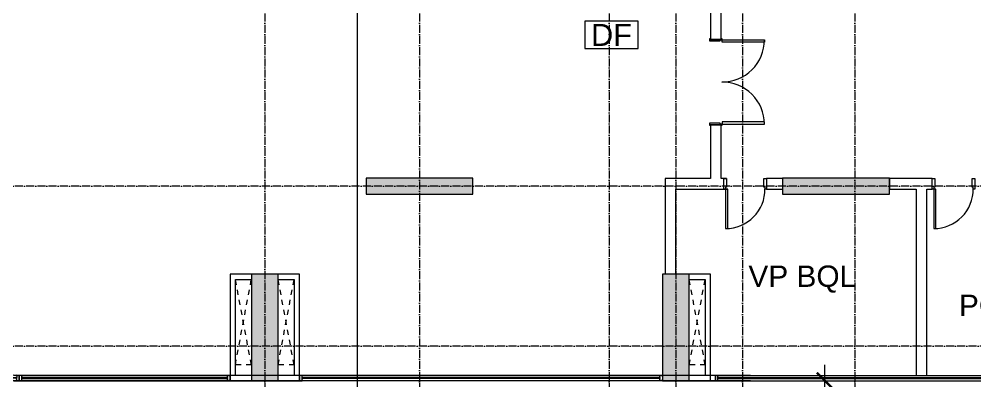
# Model space of a CAD drawing. Header units: millimetres. Extents: x -55734 to 162275, y 47779 to 197208.
# Drawn here: x 12400 to 30300, y 79390 to 86175 of the extents above; entities that cross this region are included whole.
import ezdxf
from ezdxf.enums import TextEntityAlignment as Align
from ezdxf.xclip import XClip

# ---------------------------------------------------------------- set-up
doc = ezdxf.new("R2010")
doc.units = ezdxf.units.MM
doc.header["$XCLIPFRAME"] = 0
for name, pattern in [('Dash', [6.349999999999998, 3.174999999999999, -3.174999999999999]), ('Grid Line', [4.2, 3, -0.6, 0, -0.6]), ('HIDDEN2', [4.7624999999999975, 3.174999999999999, -1.587499999999999])]:
    doc.linetypes.add(name, pattern=pattern)
for name, color, linetype, lineweight in [('A-DETL-GENF-HDLN', 161, 'Dash', 5), ('A-DETL-THIN', 151, 'Continuous', 5), ('A-FLOR-PATT', 8, 'Continuous', 9), ('CHU', 181, 'Continuous', 5), ('CUA', 31, 'Continuous', 9), ('DIM', 1, 'Continuous', 5), ('G-ANNO-SYMB', 111, 'Continuous', 5), ('KI-HIEU-1', 151, 'Continuous', 9), ('NET-CAT', 3, 'Continuous', 15), ('NET-THAY', 2, 'Continuous', 9), ('TRUC', 225, 'Continuous', 5), ('X-COT HAM$0$LC.HA', 8, 'Continuous', 9), ('Y-GHI CHU PCCC$0$Z-CT1-GHI CHU TT$0$KI-HIEU', 6, 'Continuous', 13)]:
    doc.layers.add(name, color=color, linetype=linetype, lineweight=lineweight)
doc.styles.add('Arial_3', font='Font - TrueType - Arial.ttf', dxfattribs={"height": 500.0000000000001})
doc.styles.add('TA1', font='Font - TrueType - Arial.ttf')
doc.styles.add('Y-GHI CHU PCCC$0$Arial', font='Font - TrueType - Arial.ttf')
doc.dimstyles.new('D_200_KTx2', dxfattribs={"dimtxt": 400, "dimasz": 300, "dimexe": 300, "dimexo": 300, "dimgap": 160, "dimtad": 1, "dimdec": 0, "dimzin": 9, "dimtxsty": 'TA1', "dimblk": 'ARCHTICK', "dimcen": 1, "dimdle": 300, "dimclrd": 256, "dimclre": 256, "dimclrt": 7, "dimadec": 0, "dimazin": 0, "dimtfac": 1, "dimtdec": 0, "dimtix": 1, "dimtmove": 1, "dimatfit": 3, "dimldrblk": 'ARCHTICK', "dimfxl": 1, "dimtolj": 1, "dimtzin": 0, "dimlwd": -1, "dimlwe": -1, "dimarcsym": 0})

# ---------------------------------------------------------------- blocks, each defined once
blk = doc.blocks.new('ALC1807-ASCENT PLAZA-KET CAU_rvt-1-MẶT BẰNG TẦNG 1')
at = {"layer": 'X-COT HAM$0$LC.HA'}
h = blk.add_hatch(color=256, dxfattribs=at)
h.dxf.hatch_style = 1
h.paths.add_polyline_path([(20900.52425046865, 11299.93503553171), (20900.52425046865, 11599.93503553171), (18900.52425046865, 11599.93503553171), (18900.52425046865, 11299.93503553171)])
h = blk.add_hatch(color=256, dxfattribs=at)
h.dxf.hatch_style = 1
h.paths.add_polyline_path([(28700.52346815361, 11299.93505334092), (28700.52346815361, 11599.93505334092), (26700.52346815361, 11599.93505334092), (26700.52346815361, 11299.93505334092)])
h = blk.add_hatch(color=256, dxfattribs=at)
h.dxf.hatch_style = 1
h.paths.add_polyline_path([(17250.52425046865, 9800.120937732536), (16750.52425046865, 9800.120937732536), (16750.52425046865, 7800.120937732536), (17250.52425046865, 7800.120937732536)])
h = blk.add_hatch(color=256, dxfattribs=at)
h.dxf.hatch_style = 1
h.paths.add_polyline_path([(24950.72393304645, 9799.862051673546), (24450.72393304645, 9799.862051673546), (24450.72393304645, 7799.862051673546), (24950.72393304645, 7799.862051673546)])
at = {"ltscale": 1000}
for points in [[(20900.52425046865, 11299.93503553171), (20900.52425046865, 11599.93503553171), (18900.52425046865, 11599.93503553171), (18900.52425046865, 11299.93503553171)], [(28700.52346815361, 11299.93505334092), (28700.52346815361, 11599.93505334092), (26700.52346815361, 11599.93505334092), (26700.52346815361, 11299.93505334092)], [(17250.52425046865, 9800.120937732536), (16750.52425046865, 9800.120937732536), (16750.52425046865, 7800.120937732536), (17250.52425046865, 7800.120937732536)]]:
    blk.add_lwpolyline(points, close=True, dxfattribs=at)
at = {"ltscale": 1000, "elevation": -2.522973089290733e-07}
blk.add_lwpolyline([(24950.72393304645, 9799.862051673546), (24450.72393304645, 9799.862051673546), (24450.72393304645, 7799.862051673546), (24950.72393304645, 7799.862051673546)], close=True, dxfattribs=at)
blk = doc.blocks.new('CUA 1 CANH MO - 2 - Type 800-1272165-MẶT BẰNG TẦNG 1')
at = {"layer": 'CUA', "lineweight": 5}
for p, q in [((-298.5493444547623, -102.2545325236369), (-298.549344454761, 97.7454674763603)), ((-298.549344454761, 97.74546747636032), (-248.549344454761, 97.74546747636066)), ((-248.549344454761, 97.74546747636066), (-248.5493444547599, -61.25453252363656)), ((451.4506555452393, 97.74546747636523), (501.4506555452383, 97.74546747636555)), ((451.4506555452404, -61.25453252363198), (451.4506555452393, 97.74546747636523)), ((501.4506555452383, 97.74546747636555), (501.4506555452396, -102.2545325236316)), ((-268.5493444547594, -102.2545325236367), (-298.5493444547623, -102.2545325236369)), ((-268.5493444547598, -61.25453252363668), (-268.5493444547594, -102.2545325236367)), ((-248.5493444547599, -61.25453252363658), (-268.5493444547598, -61.25453252363668)), ((471.4506555452402, -61.25453252363184), (451.4506555452404, -61.25453252363198)), ((471.4506555452405, -102.2545325236318), (471.4506555452402, -61.25453252363184)), ((501.4506555452396, -102.2545325236316), (471.4506555452405, -102.2545325236318))]:
    blk.add_line(p, q, dxfattribs=at)
at = {"layer": 'CUA'}
for p, q in [((-227.5493444547604, -102.2545325246236), (-267.5493444547604, -102.2545325246237)), ((-267.5493444547604, -102.2545325246237), (-267.5493444547591, -840.2545325246236)), ((-227.5493444547591, -840.2545325246235), (-227.5493444547604, -102.2545325246236)), ((-267.5493444547591, -840.2545325246236), (-227.5493444547591, -840.2545325246235))]:
    blk.add_line(p, q, dxfattribs=at)
at = {"layer": 'CUA', "lineweight": 5}
blk.add_arc((-267.5493444547607, -102.2545325246242), 737.9999999999993, 269.9999999999997, 0.4999999999998297, dxfattribs=at)
blk = doc.blocks.new('CUA 2 CANH MO KHUNG NHOM - 1 - Type 1-1152387-MẶT BẰNG TẦNG 1')
at = {"layer": 'CUA'}
for p, q in [((-687.5493444547595, 910.7545325246174), (-647.5493444547595, 910.7545325246173)), ((-687.549344454761, 122.2545325246172), (-687.5493444547596, 910.7545325246174)), ((-647.5493444547595, 910.7545325246172), (-647.5493444547609, 122.2545325246172)), ((850.450655545239, 910.7545325246166), (850.4506555452402, 122.2545325246166)), ((890.4506555452391, 910.7545325246167), (850.4506555452391, 910.7545325246166)), ((890.4506555452401, 122.2545325246166), (890.450655545239, 910.7545325246167)), ((-647.5493444547609, 122.2545325246172), (-687.5493444547609, 122.2545325246172)), ((850.4506555452402, 122.2545325246166), (890.4506555452401, 122.2545325246166))]:
    blk.add_line(p, q, dxfattribs=at)
at = {"layer": 'CUA', "lineweight": 5}
for p, q in [((-688.5493444547556, 122.2545325236394), (-708.5493444547603, 122.2545325236395)), ((-708.5493444547603, 122.2545325236395), (-708.5493444547578, 102.2545325236454)), ((-708.5493444547578, 102.2545325236454), (-698.5493444547461, 102.2545325236453)), ((-698.5493444547461, 102.2545325236453), (-698.5493444547483, -97.74546747635497)), ((-688.5493444547557, 81.2545325236394), (-688.5493444547556, 122.2545325236394)), ((-668.5493444547566, 81.25453252363926), (-688.5493444547557, 81.2545325236394)), ((-668.5493444547575, -117.7454674763579), (-668.5493444547566, 81.25453252363926)), ((891.450655545241, 81.25453252362904), (871.4506555452409, 81.25453252362918)), ((871.4506555452409, 81.25453252362918), (871.4506555452396, -117.745467476368)), ((911.450655545241, 122.2545325236289), (891.4506555452413, 122.254532523629)), ((891.4506555452413, 122.254532523629), (891.450655545241, 81.25453252362904)), ((901.4506555452407, -97.7454674763706), (901.4506555452426, 102.2545325236294)), ((901.4506555452426, 102.2545325236294), (911.4506555452409, 102.2545325236293)), ((911.4506555452409, 102.2545325236293), (911.450655545241, 122.2545325236289)), ((-698.5493444547483, -97.74546747635497), (-708.5493444547592, -97.74546747635459)), ((-708.5493444547592, -97.74546747635459), (-708.5493444547593, -117.7454674763577)), ((-708.5493444547593, -117.7454674763577), (-668.5493444547575, -117.7454674763579)), ((871.4506555452396, -117.745467476368), (911.4506555452394, -117.7454674763683)), ((911.4506555452396, -97.7454674763707), (901.4506555452407, -97.7454674763706)), ((911.4506555452394, -117.7454674763683), (911.4506555452396, -97.7454674763707))]:
    blk.add_line(p, q, dxfattribs=at)
for centre, start, end in [((-687.5493444547615, 122.2545325246178), 359.4999999999998, 89.99999999999984), ((890.4506555452406, 122.2545325246171), 90.00000000000017, 180.4999999999994)]:
    blk.add_arc(centre, 788.4999999999995, start, end, dxfattribs=at)
blk = doc.blocks.new('_ARCHTICK')
at = {"color": 0, "linetype": 'ByBlock', "const_width": 0.15}
blk.add_lwpolyline([(-0.5, -0.5), (0.5, 0.5)], dxfattribs=at)
blk = doc.blocks.new('*D138')
at = {"layer": 'Defpoints', "color": 0, "transparency": 16777216}
for p in [(26100.66415815354, 79394.5651222895), (27491.69433422324, 79394.5651222895), (26100.66415815354, 73394.5651222895)]:
    blk.add_point(p, dxfattribs=at)
at = {"layer": 'DIM', "transparency": 16777216}
for p, q in [((27491.69433422324, 73094.5651222895), (27491.69433422324, 79694.5651222895)), ((26400.66415815354, 79394.5651222895), (27791.69433422324, 79394.5651222895)), ((26400.66415815354, 73394.5651222895), (27791.69433422324, 73394.5651222895))]:
    blk.add_line(p, q, dxfattribs=at)
at = {"layer": 'DIM', "transparency": 16777216, "xscale": 300, "yscale": 300, "zscale": 300}
for p, rotation in [((27491.69433422324, 79394.5651222895), 90), ((27491.69433422324, 73394.5651222895), 270)]:
    blk.add_blockref('_ARCHTICK', p, dxfattribs=dict(at, rotation=rotation))
at = {"layer": 'DIM', "color": 7, "transparency": 16777216, "insert": (27127.46513913458, 76394.56512228948), "char_height": 400, "attachment_point": 5, "rotation": 90, "style": 'TA1'}
blk.add_mtext('\\A1;6000', dxfattribs=at)
blk = doc.blocks.new('A$C2C8B7A84')
at = {"layer": 'KI-HIEU-1', "linetype": 'HIDDEN2', "ltscale": 100}
blk.add_lwpolyline([(24300.27248602262, -11260.00000000007), (10600, -11260.00000000009, -0.414213562373095), (3100, -3760.000000000087), (3100, 0)], format="xyb", dxfattribs=at)
at = {"layer": 'NET-THAY'}
for points in [[(24300.27248602262, -8140.000000000597), (10600, -8140.000000000611, -0.4174386544092487), (6200, -3760.000000000087), (6200, 0), (0, 0), (0, -3760.000000000087, 0.4142135623730949), (10600, -14360.00000000007), (24300.27248602262, -14360.00000000009)], [(24300.27248602262, -8240.000000000597), (10600, -8240.000000000611, -0.4173667470545037), (6100, -3760.000000000087), (6100, 0), (100, 0), (100, -3760.000000000087, 0.4142135623730949), (10600, -14260.00000000009), (24300.27248602262, -14260.00000000009)]]:
    blk.add_lwpolyline(points, format="xyb", close=True, dxfattribs=at)
blk = doc.blocks.new('*U172')
for p, q in [((6750.000000000265, 99.99999999976717, -2.446082159549099e-05), (50.00000000126602, 99.99999999894499, -2.446082159549099e-05)), ((6750.000000000265, 5.820766091346741e-11, -2.446082161722101e-05), (50.00000000126602, -5.598849384114146e-09, -2.446082159549099e-05)), ((6737.000000000148, 58.25000000052387, -2.446082159549099e-05), (63.00000000138425, 58.24999999889405, -2.446082154757012e-05)), ((6737.000000000148, 41.75000000064028, -2.446082159549099e-05), (63.00000000138425, 41.74999999901047, -2.446082154757012e-05))]:
    blk.add_line(p, q)
at = {"ltscale": 100}
for p, q in [((50.00000000138425, 60.99999999895226, -4.892164319098198e-05), (50.00000000138425, 38.99999999895226, -4.892164319098198e-05)), ((50.00000000126784, 60.99999999895226, -4.892164319098198e-05), (50.00000000126784, 38.99999999895226, -4.892164319098198e-05)), ((6750.000000000148, 61.00000000081491, -2.446082159549099e-05), (6750.000000000148, 39.00000000081491, -2.446082159549099e-05)), ((6750.000000000265, 61.00000000081491, -2.446082159549099e-05), (6750.000000000265, 39.00000000081491, -2.446082159549099e-05))]:
    blk.add_line(p, q, dxfattribs=at)
at = {"color": 1, "lineweight": 0, "ltscale": 10}
blk.add_line((56.55774388472673, 49.99999999976717, -2.446082159549099e-05), (6743.442256116806, 50.00000000162981, -2.446082164341186e-05), dxfattribs=at)
at = {"ltscale": 25, "elevation": -2.446082159549099e-05}
for points in [[(1.266016624867916e-09, -3.736204234883189e-09), (50.00000000126602, -3.736204234883189e-09), (50.00000000126602, 99.9999999962638), (1.266016624867916e-09, 99.9999999962638)], [(2.000000001266017, 1.999999996263796), (48.00000000126602, 1.999999996263796), (48.00000000126602, 97.9999999962638), (2.000000001266017, 97.9999999962638)]]:
    blk.add_lwpolyline(points, close=True, dxfattribs=at)
for points, elevation in [([(50.00000000138425, 38.99999999976717), (50.00000000138425, 60.99999999976717), (62.50000000138425, 60.99999999976717, -0.4142135623730951), (63.00000000138425, 60.49999999976717), (63.00000000138425, 56.99999999976717, -0.4142135623730951), (62.50000000138425, 56.49999999976717, -0.4142135623730951), (62.00000000138425, 56.99999999976717), (62.00000000138425, 59.49999999976717, 0.4142135623730951), (61.50000000138425, 59.99999999976717), (51.50000000138425, 59.99999999976717, 0.4142135623730951), (51.00000000138425, 59.49999999976717), (51.00000000138425, 40.49999999976717, 0.4142135623730943), (51.50000000138425, 39.99999999976717), (61.50000000138425, 39.99999999976717, 0.4142135623730974), (62.00000000138425, 40.49999999976717), (62.00000000138425, 42.99999999976717, -0.4142135623730951), (62.50000000138425, 43.49999999976717, -0.4142135623730951), (63.00000000138425, 42.99999999976717), (63.00000000138425, 39.49999999976717, -0.4142135623730974), (62.50000000138425, 38.99999999976717), (50.00000000138425, 38.99999999976717)], -4.892164319098187e-05), ([(6750.000000000148, 39.00000000162981), (6750.000000000148, 61.00000000162981), (6737.500000000148, 61.00000000162981, 0.4142135623730951), (6737.000000000148, 60.50000000162981), (6737.000000000148, 57.00000000162981, 0.4142135623730951), (6737.500000000148, 56.50000000162981, 0.4142135623730951), (6738.000000000148, 57.00000000162981), (6738.000000000148, 59.50000000162981, -0.4142135623730951), (6738.500000000148, 60.00000000162981), (6748.500000000148, 60.00000000162981, -0.4142135623730951), (6749.000000000148, 59.50000000162981), (6749.000000000148, 40.50000000162981, -0.4142135623730943), (6748.500000000148, 40.00000000162981), (6738.500000000148, 40.00000000162981, -0.4142135623730974), (6738.000000000148, 40.50000000162981), (6738.000000000148, 43.00000000162981, 0.4142135623730951), (6737.500000000148, 43.50000000162981, 0.4142135623730951), (6737.000000000148, 43.00000000162981), (6737.000000000148, 39.50000000162981, 0.4142135623730974), (6737.500000000148, 39.00000000162981), (6750.000000000148, 39.00000000162981)], -2.446082159549088e-05)]:
    blk.add_lwpolyline(points, format="xyb", dxfattribs=dict(elevation=elevation))
for points, elevation in [([(50.00000000126784, 40.49999999802094), (50.00000000126784, 59.49999999802094)], -4.892164319098187e-05), ([(50.00000000138425, 40.49999999976717), (50.00000000138425, 59.49999999976717)], -4.892164319098187e-05), ([(6750.000000000265, 40.49999999988358), (6750.000000000265, 59.49999999988358)], -2.446082159549088e-05), ([(6750.000000000148, 40.50000000162981), (6750.000000000148, 59.50000000162981)], -2.446082159549088e-05)]:
    blk.add_lwpolyline(points, dxfattribs=dict(elevation=elevation))
for points in [[(56.58620753813193, 52.33073006733321, 0.1102261129281127), (56.55774388472673, 52.20318394817878), (56.55774388472673, 47.79681605135556, 0.1102261129279761), (56.58620753813193, 47.66926993231755, 0.5475868052481334), (60.19425021913958, 47.19871107453946, -0.3715347355079976), (60.58558232557152, 47.21708931925241, 0.207699257851977), (64.71627869304393, 47.37292371387593, -0.6266160379370466), (65.0459019259888, 47.28823614737485, -0.0880989887940883), (63.00000000138425, 41.92633093066979), (63.00000000138425, 44.06600918807089), (60.19695600260638, 44.06600918807089), (60.19695600260638, 42.91008901793975), (55.67814755182371, 46.46787602850236, -0.262770415069033), (55.43648003575981, 46.89596985897515), (55.43648003575981, 49.99999999976717), (55.43648003575981, 53.10403014055919, -0.262770415069033), (55.67814755182371, 53.53212397114839), (60.19695600260638, 57.08991098159458), (60.19695600260638, 55.93399081146345), (63.00000000138425, 55.93399081146345), (63.00000000138425, 58.07366906898096, -0.0880989887940883), (65.0459019259888, 52.71176385227591, -0.6266160379370582), (64.71627869304393, 52.6270762856584, 0.2076992578519962), (60.58558232557152, 52.78291068039834, -0.3715347355080128), (60.19425021913958, 52.80128892499488, 0.5475868052479469)], [(6743.413792463401, 52.33073006919585, -0.1102261129281127), (6743.442256116806, 52.20318395004142), (6743.442256116806, 47.79681605321821, -0.1102261129279761), (6743.413792463401, 47.66926993418019, -0.5475868052481334), (6739.805749782393, 47.19871107640211, 0.3715347355079976), (6739.414417675961, 47.21708932111505, -0.207699257851977), (6735.283721308489, 47.37292371573858, 0.6266160379370466), (6734.954098075544, 47.28823614923749, 0.0880989887940883), (6737.000000000148, 41.92633093253244), (6737.000000000148, 44.06600918993354), (6739.803043998926, 44.06600918993354), (6739.803043998926, 42.9100890198024), (6744.321852449709, 46.46787603036501, 0.262770415069033), (6744.563519965773, 46.89596986083779), (6744.563519965773, 50.00000000162981), (6744.563519965773, 53.10403014242183, 0.262770415069033), (6744.321852449709, 53.53212397301104), (6739.803043998926, 57.08991098345723), (6739.803043998926, 55.93399081332609), (6737.000000000148, 55.93399081332609), (6737.000000000148, 58.07366907084361, 0.0880989887940883), (6734.954098075544, 52.71176385413855, 0.6266160379370582), (6735.283721308489, 52.62707628752105, -0.2076992578519962), (6739.414417675961, 52.78291068226099, 0.3715347355080128), (6739.805749782393, 52.80128892685752, -0.5475868052479469)]]:
    blk.add_lwpolyline(points, format="xyb", close=True)
for points in [[(56.55774388472673, 47.49999999976717), (56.55774388472673, 52.49999999976717), (6743.442256116806, 52.50000000162981), (6743.442256116806, 47.50000000162981)], [(6800.000000000265, 99.99999999976717), (6800.000000000265, 0), (6750.000000000265, 0), (6750.000000000265, 99.99999999976717)], [(6798.000000000265, 97.99999999976717), (6798.000000000265, 2), (6752.000000000265, 2), (6752.000000000265, 97.99999999976717)]]:
    blk.add_lwpolyline(points, close=True)
blk = doc.blocks.new('*U173')
for p, q in [((5855.562714915034, 99.99999999976717, -2.446082159549099e-05), (50.00000000126602, 99.99999999894499, -2.446082159549099e-05)), ((5855.562714915034, 5.820766091346741e-11, -2.446082161722101e-05), (50.00000000126602, -5.598849384114146e-09, -2.446082159549099e-05)), ((5842.562714914918, 58.25000000052387, -2.446082159549099e-05), (63.00000000138425, 58.24999999889405, -2.446082154757012e-05)), ((5842.562714914918, 41.75000000064028, -2.446082159549099e-05), (63.00000000138425, 41.74999999901047, -2.446082154757012e-05))]:
    blk.add_line(p, q)
at = {"ltscale": 100}
for p, q in [((50.00000000138425, 60.99999999895226, -4.892164319098198e-05), (50.00000000138425, 38.99999999895226, -4.892164319098198e-05)), ((50.00000000126784, 60.99999999895226, -4.892164319098198e-05), (50.00000000126784, 38.99999999895226, -4.892164319098198e-05)), ((5855.562714914918, 61.00000000081491, -2.446082159549099e-05), (5855.562714914918, 39.00000000081491, -2.446082159549099e-05)), ((5855.562714915034, 61.00000000081491, -2.446082159549099e-05), (5855.562714915034, 39.00000000081491, -2.446082159549099e-05))]:
    blk.add_line(p, q, dxfattribs=at)
at = {"color": 1, "lineweight": 0, "ltscale": 10}
blk.add_line((56.55774388472673, 49.99999999976717, -2.446082159549099e-05), (5849.004971031575, 50.00000000162981, -2.446082164341186e-05), dxfattribs=at)
at = {"ltscale": 25, "elevation": -2.446082159549099e-05}
for points in [[(1.266016624867916e-09, -3.736204234883189e-09), (50.00000000126602, -3.736204234883189e-09), (50.00000000126602, 99.9999999962638), (1.266016624867916e-09, 99.9999999962638)], [(2.000000001266017, 1.999999996263796), (48.00000000126602, 1.999999996263796), (48.00000000126602, 97.9999999962638), (2.000000001266017, 97.9999999962638)]]:
    blk.add_lwpolyline(points, close=True, dxfattribs=at)
for points, elevation in [([(50.00000000138425, 38.99999999976717), (50.00000000138425, 60.99999999976717), (62.50000000138425, 60.99999999976717, -0.4142135623730951), (63.00000000138425, 60.49999999976717), (63.00000000138425, 56.99999999976717, -0.4142135623730951), (62.50000000138425, 56.49999999976717, -0.4142135623730951), (62.00000000138425, 56.99999999976717), (62.00000000138425, 59.49999999976717, 0.4142135623730951), (61.50000000138425, 59.99999999976717), (51.50000000138425, 59.99999999976717, 0.4142135623730951), (51.00000000138425, 59.49999999976717), (51.00000000138425, 40.49999999976717, 0.4142135623730943), (51.50000000138425, 39.99999999976717), (61.50000000138425, 39.99999999976717, 0.4142135623730974), (62.00000000138425, 40.49999999976717), (62.00000000138425, 42.99999999976717, -0.4142135623730951), (62.50000000138425, 43.49999999976717, -0.4142135623730951), (63.00000000138425, 42.99999999976717), (63.00000000138425, 39.49999999976717, -0.4142135623730974), (62.50000000138425, 38.99999999976717), (50.00000000138425, 38.99999999976717)], -4.892164319098187e-05), ([(5855.562714914918, 39.00000000162981), (5855.562714914918, 61.00000000162981), (5843.062714914918, 61.00000000162981, 0.4142135623730951), (5842.562714914918, 60.50000000162981), (5842.562714914918, 57.00000000162981, 0.4142135623730951), (5843.062714914918, 56.50000000162981, 0.4142135623730951), (5843.562714914918, 57.00000000162981), (5843.562714914918, 59.50000000162981, -0.4142135623730951), (5844.062714914918, 60.00000000162981), (5854.062714914918, 60.00000000162981, -0.4142135623730951), (5854.562714914918, 59.50000000162981), (5854.562714914918, 40.50000000162981, -0.4142135623730943), (5854.062714914918, 40.00000000162981), (5844.062714914918, 40.00000000162981, -0.4142135623730974), (5843.562714914918, 40.50000000162981), (5843.562714914918, 43.00000000162981, 0.4142135623730951), (5843.062714914918, 43.50000000162981, 0.4142135623730951), (5842.562714914918, 43.00000000162981), (5842.562714914918, 39.50000000162981, 0.4142135623730974), (5843.062714914918, 39.00000000162981), (5855.562714914918, 39.00000000162981)], -2.446082159549088e-05)]:
    blk.add_lwpolyline(points, format="xyb", dxfattribs=dict(elevation=elevation))
for points, elevation in [([(50.00000000126784, 40.49999999802094), (50.00000000126784, 59.49999999802094)], -4.892164319098187e-05), ([(50.00000000138425, 40.49999999976717), (50.00000000138425, 59.49999999976717)], -4.892164319098187e-05), ([(5855.562714915034, 40.49999999988358), (5855.562714915034, 59.49999999988358)], -2.446082159549088e-05), ([(5855.562714914918, 40.50000000162981), (5855.562714914918, 59.50000000162981)], -2.446082159549088e-05)]:
    blk.add_lwpolyline(points, dxfattribs=dict(elevation=elevation))
for points in [[(56.58620753813193, 52.33073006733321, 0.1102261129281127), (56.55774388472673, 52.20318394817878), (56.55774388472673, 47.79681605135556, 0.1102261129279761), (56.58620753813193, 47.66926993231755, 0.5475868052481334), (60.19425021913958, 47.19871107453946, -0.3715347355079976), (60.58558232557152, 47.21708931925241, 0.207699257851977), (64.71627869304393, 47.37292371387593, -0.6266160379370466), (65.0459019259888, 47.28823614737485, -0.0880989887940883), (63.00000000138425, 41.92633093066979), (63.00000000138425, 44.06600918807089), (60.19695600260638, 44.06600918807089), (60.19695600260638, 42.91008901793975), (55.67814755182371, 46.46787602850236, -0.262770415069033), (55.43648003575981, 46.89596985897515), (55.43648003575981, 49.99999999976717), (55.43648003575981, 53.10403014055919, -0.262770415069033), (55.67814755182371, 53.53212397114839), (60.19695600260638, 57.08991098159458), (60.19695600260638, 55.93399081146345), (63.00000000138425, 55.93399081146345), (63.00000000138425, 58.07366906898096, -0.0880989887940883), (65.0459019259888, 52.71176385227591, -0.6266160379370582), (64.71627869304393, 52.6270762856584, 0.2076992578519962), (60.58558232557152, 52.78291068039834, -0.3715347355080128), (60.19425021913958, 52.80128892499488, 0.5475868052479469)], [(5848.97650737817, 52.33073006919585, -0.1102261129281127), (5849.004971031575, 52.20318395004142), (5849.004971031575, 47.79681605321821, -0.1102261129279761), (5848.97650737817, 47.66926993418019, -0.5475868052481334), (5845.368464697162, 47.19871107640211, 0.3715347355079976), (5844.97713259073, 47.21708932111505, -0.207699257851977), (5840.846436223258, 47.37292371573858, 0.6266160379370466), (5840.516812990313, 47.28823614923749, 0.0880989887940883), (5842.562714914918, 41.92633093253244), (5842.562714914918, 44.06600918993354), (5845.365758913696, 44.06600918993354), (5845.365758913696, 42.9100890198024), (5849.884567364478, 46.46787603036501, 0.262770415069033), (5850.126234880542, 46.89596986083779), (5850.126234880542, 50.00000000162981), (5850.126234880542, 53.10403014242183, 0.262770415069033), (5849.884567364478, 53.53212397301104), (5845.365758913696, 57.08991098345723), (5845.365758913696, 55.93399081332609), (5842.562714914918, 55.93399081332609), (5842.562714914918, 58.07366907084361, 0.0880989887940883), (5840.516812990313, 52.71176385413855, 0.6266160379370582), (5840.846436223258, 52.62707628752105, -0.2076992578519962), (5844.97713259073, 52.78291068226099, 0.3715347355080128), (5845.368464697162, 52.80128892685752, -0.5475868052479469)]]:
    blk.add_lwpolyline(points, format="xyb", close=True)
for points in [[(56.55774388472673, 47.49999999976717), (56.55774388472673, 52.49999999976717), (5849.004971031575, 52.50000000162981), (5849.004971031575, 47.50000000162981)], [(5905.562714915034, 99.99999999976717), (5905.562714915034, 0), (5855.562714915034, 0), (5855.562714915034, 99.99999999976717)], [(5903.562714915034, 97.99999999976717), (5903.562714915034, 2), (5857.562714915034, 2), (5857.562714915034, 97.99999999976717)]]:
    blk.add_lwpolyline(points, close=True)
blk = doc.blocks.new('*U175')
for p, q in [((3900.01888890764, 99.99999999976717, -2.446082159549099e-05), (50.00000000126602, 99.99999999894499, -2.446082159549099e-05)), ((3900.01888890764, 5.820766091346741e-11, -2.446082161722101e-05), (50.00000000126602, -5.598849384114146e-09, -2.446082159549099e-05)), ((3887.018888907523, 58.25000000052387, -2.446082159549099e-05), (63.00000000138425, 58.24999999889405, -2.446082154757012e-05)), ((3887.018888907523, 41.75000000064028, -2.446082159549099e-05), (63.00000000138425, 41.74999999901047, -2.446082154757012e-05))]:
    blk.add_line(p, q)
at = {"ltscale": 100}
for p, q in [((50.00000000138425, 60.99999999895226, -4.892164319098198e-05), (50.00000000138425, 38.99999999895226, -4.892164319098198e-05)), ((50.00000000126784, 60.99999999895226, -4.892164319098198e-05), (50.00000000126784, 38.99999999895226, -4.892164319098198e-05)), ((3900.018888907523, 61.00000000081491, -2.446082159549099e-05), (3900.018888907523, 39.00000000081491, -2.446082159549099e-05)), ((3900.01888890764, 61.00000000081491, -2.446082159549099e-05), (3900.01888890764, 39.00000000081491, -2.446082159549099e-05))]:
    blk.add_line(p, q, dxfattribs=at)
at = {"color": 1, "lineweight": 0, "ltscale": 10}
blk.add_line((56.55774388472673, 49.99999999976717, -2.446082159549099e-05), (3893.461145024181, 50.00000000162981, -2.446082164341186e-05), dxfattribs=at)
at = {"ltscale": 25, "elevation": -2.446082159549099e-05}
for points in [[(1.266016624867916e-09, -3.736204234883189e-09), (50.00000000126602, -3.736204234883189e-09), (50.00000000126602, 99.9999999962638), (1.266016624867916e-09, 99.9999999962638)], [(2.000000001266017, 1.999999996263796), (48.00000000126602, 1.999999996263796), (48.00000000126602, 97.9999999962638), (2.000000001266017, 97.9999999962638)]]:
    blk.add_lwpolyline(points, close=True, dxfattribs=at)
for points, elevation in [([(50.00000000138425, 38.99999999976717), (50.00000000138425, 60.99999999976717), (62.50000000138425, 60.99999999976717, -0.4142135623730951), (63.00000000138425, 60.49999999976717), (63.00000000138425, 56.99999999976717, -0.4142135623730951), (62.50000000138425, 56.49999999976717, -0.4142135623730951), (62.00000000138425, 56.99999999976717), (62.00000000138425, 59.49999999976717, 0.4142135623730951), (61.50000000138425, 59.99999999976717), (51.50000000138425, 59.99999999976717, 0.4142135623730951), (51.00000000138425, 59.49999999976717), (51.00000000138425, 40.49999999976717, 0.4142135623730943), (51.50000000138425, 39.99999999976717), (61.50000000138425, 39.99999999976717, 0.4142135623730974), (62.00000000138425, 40.49999999976717), (62.00000000138425, 42.99999999976717, -0.4142135623730951), (62.50000000138425, 43.49999999976717, -0.4142135623730951), (63.00000000138425, 42.99999999976717), (63.00000000138425, 39.49999999976717, -0.4142135623730974), (62.50000000138425, 38.99999999976717), (50.00000000138425, 38.99999999976717)], -4.892164319098187e-05), ([(3900.018888907523, 39.00000000162981), (3900.018888907523, 61.00000000162981), (3887.518888907523, 61.00000000162981, 0.4142135623730951), (3887.018888907523, 60.50000000162981), (3887.018888907523, 57.00000000162981, 0.4142135623730951), (3887.518888907523, 56.50000000162981, 0.4142135623730951), (3888.018888907523, 57.00000000162981), (3888.018888907523, 59.50000000162981, -0.4142135623730951), (3888.518888907523, 60.00000000162981), (3898.518888907523, 60.00000000162981, -0.4142135623730951), (3899.018888907523, 59.50000000162981), (3899.018888907523, 40.50000000162981, -0.4142135623730943), (3898.518888907523, 40.00000000162981), (3888.518888907523, 40.00000000162981, -0.4142135623730974), (3888.018888907523, 40.50000000162981), (3888.018888907523, 43.00000000162981, 0.4142135623730951), (3887.518888907523, 43.50000000162981, 0.4142135623730951), (3887.018888907523, 43.00000000162981), (3887.018888907523, 39.50000000162981, 0.4142135623730974), (3887.518888907523, 39.00000000162981), (3900.018888907523, 39.00000000162981)], -2.446082159549088e-05)]:
    blk.add_lwpolyline(points, format="xyb", dxfattribs=dict(elevation=elevation))
for points, elevation in [([(50.00000000126784, 40.49999999802094), (50.00000000126784, 59.49999999802094)], -4.892164319098187e-05), ([(50.00000000138425, 40.49999999976717), (50.00000000138425, 59.49999999976717)], -4.892164319098187e-05), ([(3900.01888890764, 40.49999999988358), (3900.01888890764, 59.49999999988358)], -2.446082159549088e-05), ([(3900.018888907523, 40.50000000162981), (3900.018888907523, 59.50000000162981)], -2.446082159549088e-05)]:
    blk.add_lwpolyline(points, dxfattribs=dict(elevation=elevation))
for points in [[(56.58620753813193, 52.33073006733321, 0.1102261129281127), (56.55774388472673, 52.20318394817878), (56.55774388472673, 47.79681605135556, 0.1102261129279761), (56.58620753813193, 47.66926993231755, 0.5475868052481334), (60.19425021913958, 47.19871107453946, -0.3715347355079976), (60.58558232557152, 47.21708931925241, 0.207699257851977), (64.71627869304393, 47.37292371387593, -0.6266160379370466), (65.0459019259888, 47.28823614737485, -0.0880989887940883), (63.00000000138425, 41.92633093066979), (63.00000000138425, 44.06600918807089), (60.19695600260638, 44.06600918807089), (60.19695600260638, 42.91008901793975), (55.67814755182371, 46.46787602850236, -0.262770415069033), (55.43648003575981, 46.89596985897515), (55.43648003575981, 49.99999999976717), (55.43648003575981, 53.10403014055919, -0.262770415069033), (55.67814755182371, 53.53212397114839), (60.19695600260638, 57.08991098159458), (60.19695600260638, 55.93399081146345), (63.00000000138425, 55.93399081146345), (63.00000000138425, 58.07366906898096, -0.0880989887940883), (65.0459019259888, 52.71176385227591, -0.6266160379370582), (64.71627869304393, 52.6270762856584, 0.2076992578519962), (60.58558232557152, 52.78291068039834, -0.3715347355080128), (60.19425021913958, 52.80128892499488, 0.5475868052479469)], [(3893.432681370776, 52.33073006919585, -0.1102261129281127), (3893.461145024181, 52.20318395004142), (3893.461145024181, 47.79681605321821, -0.1102261129279761), (3893.432681370776, 47.66926993418019, -0.5475868052481334), (3889.824638689768, 47.19871107640211, 0.3715347355079976), (3889.433306583336, 47.21708932111505, -0.207699257851977), (3885.302610215864, 47.37292371573858, 0.6266160379370466), (3884.972986982919, 47.28823614923749, 0.0880989887940883), (3887.018888907523, 41.92633093253244), (3887.018888907523, 44.06600918993354), (3889.821932906301, 44.06600918993354), (3889.821932906301, 42.9100890198024), (3894.340741357084, 46.46787603036501, 0.262770415069033), (3894.582408873148, 46.89596986083779), (3894.582408873148, 50.00000000162981), (3894.582408873148, 53.10403014242183, 0.262770415069033), (3894.340741357084, 53.53212397301104), (3889.821932906301, 57.08991098345723), (3889.821932906301, 55.93399081332609), (3887.018888907523, 55.93399081332609), (3887.018888907523, 58.07366907084361, 0.0880989887940883), (3884.972986982919, 52.71176385413855, 0.6266160379370582), (3885.302610215864, 52.62707628752105, -0.2076992578519962), (3889.433306583336, 52.78291068226099, 0.3715347355080128), (3889.824638689768, 52.80128892685752, -0.5475868052479469)]]:
    blk.add_lwpolyline(points, format="xyb", close=True)
for points in [[(56.55774388472673, 47.49999999976717), (56.55774388472673, 52.49999999976717), (3893.461145024181, 52.50000000162981), (3893.461145024181, 47.50000000162981)], [(3950.01888890764, 99.99999999976717), (3950.01888890764, 0), (3900.01888890764, 0), (3900.01888890764, 99.99999999976717)], [(3948.01888890764, 97.99999999976717), (3948.01888890764, 2), (3902.01888890764, 2), (3902.01888890764, 97.99999999976717)]]:
    blk.add_lwpolyline(points, close=True)
blk = doc.blocks.new('*U162')
for p, q in [((450.0000000013385, 99.99999999976717, -2.446082159549099e-05), (50.00000000126602, 99.99999999894499, -2.446082159549099e-05)), ((450.0000000013385, 5.820766091346741e-11, -2.446082161722101e-05), (50.00000000126602, -5.598849384114146e-09, -2.446082159549099e-05)), ((437.0000000012221, 58.25000000052387, -2.446082159549099e-05), (63.00000000138425, 58.24999999889405, -2.446082154757012e-05)), ((437.0000000012221, 41.75000000064028, -2.446082159549099e-05), (63.00000000138425, 41.74999999901047, -2.446082154757012e-05))]:
    blk.add_line(p, q)
at = {"ltscale": 100}
for p, q in [((50.00000000138425, 60.99999999895226, -4.892164319098198e-05), (50.00000000138425, 38.99999999895226, -4.892164319098198e-05)), ((50.00000000126784, 60.99999999895226, -4.892164319098198e-05), (50.00000000126784, 38.99999999895226, -4.892164319098198e-05)), ((450.0000000012221, 61.00000000081491, -2.446082159549099e-05), (450.0000000012221, 39.00000000081491, -2.446082159549099e-05)), ((450.0000000013385, 61.00000000081491, -2.446082159549099e-05), (450.0000000013385, 39.00000000081491, -2.446082159549099e-05))]:
    blk.add_line(p, q, dxfattribs=at)
at = {"color": 1, "lineweight": 0, "ltscale": 10}
blk.add_line((56.55774388472673, 49.99999999976717, -2.446082159549099e-05), (443.4422561178796, 50.00000000162981, -2.446082164341186e-05), dxfattribs=at)
at = {"ltscale": 25, "elevation": -2.446082159549099e-05}
for points in [[(1.266016624867916e-09, -3.736204234883189e-09), (50.00000000126602, -3.736204234883189e-09), (50.00000000126602, 99.9999999962638), (1.266016624867916e-09, 99.9999999962638)], [(2.000000001266017, 1.999999996263796), (48.00000000126602, 1.999999996263796), (48.00000000126602, 97.9999999962638), (2.000000001266017, 97.9999999962638)]]:
    blk.add_lwpolyline(points, close=True, dxfattribs=at)
for points, elevation in [([(50.00000000138425, 38.99999999976717), (50.00000000138425, 60.99999999976717), (62.50000000138425, 60.99999999976717, -0.4142135623730951), (63.00000000138425, 60.49999999976717), (63.00000000138425, 56.99999999976717, -0.4142135623730951), (62.50000000138425, 56.49999999976717, -0.4142135623730951), (62.00000000138425, 56.99999999976717), (62.00000000138425, 59.49999999976717, 0.4142135623730951), (61.50000000138425, 59.99999999976717), (51.50000000138425, 59.99999999976717, 0.4142135623730951), (51.00000000138425, 59.49999999976717), (51.00000000138425, 40.49999999976717, 0.4142135623730943), (51.50000000138425, 39.99999999976717), (61.50000000138425, 39.99999999976717, 0.4142135623730974), (62.00000000138425, 40.49999999976717), (62.00000000138425, 42.99999999976717, -0.4142135623730951), (62.50000000138425, 43.49999999976717, -0.4142135623730951), (63.00000000138425, 42.99999999976717), (63.00000000138425, 39.49999999976717, -0.4142135623730974), (62.50000000138425, 38.99999999976717), (50.00000000138425, 38.99999999976717)], -4.892164319098187e-05), ([(450.0000000012221, 39.00000000162981), (450.0000000012221, 61.00000000162981), (437.5000000012221, 61.00000000162981, 0.4142135623730951), (437.0000000012221, 60.50000000162981), (437.0000000012221, 57.00000000162981, 0.4142135623730951), (437.5000000012221, 56.50000000162981, 0.4142135623730951), (438.0000000012221, 57.00000000162981), (438.0000000012221, 59.50000000162981, -0.4142135623730951), (438.5000000012221, 60.00000000162981), (448.5000000012221, 60.00000000162981, -0.4142135623730951), (449.0000000012221, 59.50000000162981), (449.0000000012221, 40.50000000162981, -0.4142135623730943), (448.5000000012221, 40.00000000162981), (438.5000000012221, 40.00000000162981, -0.4142135623730974), (438.0000000012221, 40.50000000162981), (438.0000000012221, 43.00000000162981, 0.4142135623730951), (437.5000000012221, 43.50000000162981, 0.4142135623730951), (437.0000000012221, 43.00000000162981), (437.0000000012221, 39.50000000162981, 0.4142135623730974), (437.5000000012221, 39.00000000162981), (450.0000000012221, 39.00000000162981)], -2.446082159549088e-05)]:
    blk.add_lwpolyline(points, format="xyb", dxfattribs=dict(elevation=elevation))
for points, elevation in [([(50.00000000126784, 40.49999999802094), (50.00000000126784, 59.49999999802094)], -4.892164319098187e-05), ([(50.00000000138425, 40.49999999976717), (50.00000000138425, 59.49999999976717)], -4.892164319098187e-05), ([(450.0000000013385, 40.49999999988358), (450.0000000013385, 59.49999999988358)], -2.446082159549088e-05), ([(450.0000000012221, 40.50000000162981), (450.0000000012221, 59.50000000162981)], -2.446082159549088e-05)]:
    blk.add_lwpolyline(points, dxfattribs=dict(elevation=elevation))
for points in [[(56.58620753813193, 52.33073006733321, 0.1102261129281127), (56.55774388472673, 52.20318394817878), (56.55774388472673, 47.79681605135556, 0.1102261129279761), (56.58620753813193, 47.66926993231755, 0.5475868052481334), (60.19425021913958, 47.19871107453946, -0.3715347355079976), (60.58558232557152, 47.21708931925241, 0.207699257851977), (64.71627869304393, 47.37292371387593, -0.6266160379370466), (65.0459019259888, 47.28823614737485, -0.0880989887940883), (63.00000000138425, 41.92633093066979), (63.00000000138425, 44.06600918807089), (60.19695600260638, 44.06600918807089), (60.19695600260638, 42.91008901793975), (55.67814755182371, 46.46787602850236, -0.262770415069033), (55.43648003575981, 46.89596985897515), (55.43648003575981, 49.99999999976717), (55.43648003575981, 53.10403014055919, -0.262770415069033), (55.67814755182371, 53.53212397114839), (60.19695600260638, 57.08991098159458), (60.19695600260638, 55.93399081146345), (63.00000000138425, 55.93399081146345), (63.00000000138425, 58.07366906898096, -0.0880989887940883), (65.0459019259888, 52.71176385227591, -0.6266160379370582), (64.71627869304393, 52.6270762856584, 0.2076992578519962), (60.58558232557152, 52.78291068039834, -0.3715347355080128), (60.19425021913958, 52.80128892499488, 0.5475868052479469)], [(443.4137924644744, 52.33073006919585, -0.1102261129281127), (443.4422561178796, 52.20318395004142), (443.4422561178796, 47.79681605321821, -0.1102261129279761), (443.4137924644744, 47.66926993418019, -0.5475868052481334), (439.8057497834668, 47.19871107640211, 0.3715347355079976), (439.4144176770348, 47.21708932111505, -0.207699257851977), (435.2837213095624, 47.37292371573858, 0.6266160379370466), (434.9540980766175, 47.28823614923749, 0.0880989887940883), (437.0000000012221, 41.92633093253244), (437.0000000012221, 44.06600918993354), (439.8030439999999, 44.06600918993354), (439.8030439999999, 42.9100890198024), (444.3218524507826, 46.46787603036501, 0.262770415069033), (444.5635199668465, 46.89596986083779), (444.5635199668465, 50.00000000162981), (444.5635199668465, 53.10403014242183, 0.262770415069033), (444.3218524507826, 53.53212397301104), (439.8030439999999, 57.08991098345723), (439.8030439999999, 55.93399081332609), (437.0000000012221, 55.93399081332609), (437.0000000012221, 58.07366907084361, 0.0880989887940883), (434.9540980766175, 52.71176385413855, 0.6266160379370582), (435.2837213095624, 52.62707628752105, -0.2076992578519962), (439.4144176770348, 52.78291068226099, 0.3715347355080128), (439.8057497834668, 52.80128892685752, -0.5475868052479469)]]:
    blk.add_lwpolyline(points, format="xyb", close=True)
for points in [[(56.55774388472673, 47.49999999976717), (56.55774388472673, 52.49999999976717), (443.4422561178796, 52.50000000162981), (443.4422561178796, 47.50000000162981)], [(500.0000000013385, 99.99999999976717), (500.0000000013385, 0), (450.0000000013385, 0), (450.0000000013385, 99.99999999976717)], [(498.0000000013385, 97.99999999976717), (498.0000000013385, 2), (452.0000000013385, 2), (452.0000000013385, 97.99999999976717)]]:
    blk.add_lwpolyline(points, close=True)
blk = doc.blocks.new('Y-GHI CHU PCCC$0$A$C67775D76')
at = {"color": 8, "ltscale": 30}
blk.add_lwpolyline([(-266.666666666657, -137.5), (266.6666666666715, -137.5), (266.6666666666715, 137.5), (-266.666666666657, 137.5)], close=True, dxfattribs=at)
at = {"color": 8, "style": 'Y-GHI CHU PCCC$0$Arial'}
blk.add_text('DF', height=220.0000000000001, dxfattribs=at).set_placement((2.91038304567337e-11, 0), align=Align.MIDDLE_CENTER)

msp = doc.modelspace()

# ---------------------------------------------------------------- hatches: boundary and pattern name
at = {"layer": 'A-FLOR-PATT'}
h = msp.add_hatch(dxfattribs=at)
h.set_pattern_fill('AR-HBONE', color=256, scale=2, style=0)
h.set_pattern_definition([(45, (0, 0), (0, 287.3681958742129), [609.6, -203.2]), (135, (143.684, 143.684), (2.842170943040401e-14, 287.3681958742129), [609.6, -203.2])])
h.paths.add_polyline_path([(38000.39167213014, 73139.76183267075), (38000.39167213014, 67984.56433721438), (32600.59135470976, 67984.56433721438), (32600.59135470976, 73139.76183267075)])
edge = h.paths.add_edge_path()
edge.add_line((45038.54819153529, 79874.15464938425), (38364.7224825758, 79074.54685731877))
edge.add_arc((38749.18366119114, 75865.69006102349), 3231.806358214042, 96.83218313910174, 142.4822662357632)
edge.add_line((36185.8283492768, 77833.88260289362), (30313.68606856163, 70186.06015291887))
edge.add_arc((24340.36840928278, 75086.01987074704), 7725.938719339628, 284.915736652677, 320.6377001285175, ccw=False)
edge.add_line((26329.01116626873, 67620.40341394466), (46530.67603365262, 67590.58004003072))
edge.add_line((46530.67603365262, 67590.58004003072), (45038.54819153529, 79874.15464938425))

# ---------------------------------------------------------------- linework, layer by layer
at = {"layer": 'A-DETL-GENF-HDLN', "ltscale": 30}
for p, q in [((16750.39167212951, 79694.57461814856, 1.841352662960631e-05), (16450.39167212887, 81294.56512229022, 1.816122932067377e-05)), ((16450.39167212887, 79694.57461814856, 1.841352662960631e-05), (16749.58608370001, 81294.56512229024, 1.816122932067377e-05)), ((17250.39167213085, 79694.57461814856, 1.816122932067377e-05), (17550.39167213146, 81294.56512229022, 1.816122932067377e-05)), ((17550.39167213146, 79694.57461814856, 1.816122932067377e-05), (17251.19726056032, 81294.56512229024, 1.816122932067377e-05)), ((24950.39167213082, 79694.57461814856, 1.816122932067377e-05), (25249.58608370161, 81294.56512229024, 1.816122932067377e-05)), ((25250.39167213146, 79694.57461814856, 1.816122932067377e-05), (24950.39167213047, 81294.56512229022, 1.816122932067377e-05)), ((16750.19199851656, 79694.57461814856, 1.841352662960631e-05), (16450.39167212887, 79694.57461814856, 1.841352662960631e-05)), ((17550.39167213146, 79694.57461814856, 1.816122932067377e-05), (17250.39167213201, 79694.57461815483, 1.816122932067377e-05)), ((25250.39167213146, 79694.57461814856, 1.816122932067377e-05), (24950.39168109436, 79694.57461814856, 1.841352662960631e-05))]:
    msp.add_line(p, q, dxfattribs=at)
at = {"layer": 'G-ANNO-SYMB'}
msp.add_line((18734.61783567976, 59374.21332182344, 1.816122932067377e-05), (18734.61783567976, 120052.6275462853, 1.816122932067377e-05), dxfattribs=at)
at = {"layer": 'NET-CAT'}
for p, q in [((25550.39167213091, 85794.57461814879, 1.816122932067377e-05), (25550.39167213091, 88134.57461814875, 1.816122932067377e-05)), ((25350.39167213091, 86664.57461814876, 1.816122932067377e-05), (25350.39167213091, 85794.57461814879, 1.816122932067377e-05)), ((25350.39167213091, 85794.57461814879, 1.816122932067377e-05), (25550.39167213091, 85794.57461814879, 1.816122932067377e-05)), ((25350.39167213091, 84194.57461814882, 1.816122932067377e-05), (25350.39167213091, 83184.57461814838, 1.816122932067377e-05)), ((25550.39167213091, 84194.57461814882, 1.816122932067377e-05), (25350.39167213091, 84194.57461814882, 1.816122932067377e-05)), ((25550.39167213091, 83184.57461814838, 1.816122932067377e-05), (25550.39167213091, 84194.57461814882, 1.816122932067377e-05)), ((24500.39167213091, 83184.57461814838, 1.816122932067377e-05), (24500.39167213091, 81394.5746181482, 1.816122932067377e-05)), ((25350.39167213091, 83184.57461814838, 1.816122932067377e-05), (24500.39167213091, 83184.57461814838, 1.816122932067377e-05)), ((25650.39167213091, 83184.57461814838, 1.816122932067377e-05), (25550.39167213091, 83184.57461814838, 1.816122932067377e-05)), ((26700.39167213193, 83184.57461814838, 1.816122932067377e-05), (26400.39167213091, 83184.57461814838, 1.816122932067377e-05)), ((29500.39167213097, 83184.57461814838, 1.816122932067377e-05), (28700.39167213201, 83184.57461814838, 1.816122932067377e-05)), ((28700.39167213201, 83184.57461814838, 1.816122932067377e-05), (28700.39167213201, 82984.57461814836, 1.816122932067377e-05)), ((29500.39167213097, 82984.57461814836, 1.816122932067377e-05), (29500.39167213097, 83184.57461814838, 1.816122932067377e-05)), ((24700.39167213091, 81394.5746181482, 1.816122932067377e-05), (24700.39167213091, 82984.57461814836, 1.816122932067377e-05)), ((24700.39167213091, 82984.57461814836, 1.816122932067377e-05), (25671.39167213091, 82984.57461814836, 1.816122932067377e-05)), ((26400.39167213091, 82984.57461814836, 1.816122932067377e-05), (26700.39167213193, 82984.57461814836, 1.816122932067377e-05)), ((28700.39167213201, 82984.57461814836, 1.816122932067377e-05), (29200.39167213097, 82984.57461814836, 1.816122932067377e-05)), ((29200.39167213097, 82984.57461814836, 1.816122932067377e-05), (29200.39167213097, 79490.56729509395, 1.816122932067377e-05)), ((29400.39167213102, 82984.57461814836, 1.816122932067377e-05), (29500.39167213097, 82984.57461814836, 1.816122932067377e-05)), ((29400.39167213102, 79490.56729509395, 1.816122932067377e-05), (29400.39167213102, 82984.57461814836, 1.816122932067377e-05)), ((16750.39167212896, 81394.56512229022, 1.816122932067377e-05), (16350.39167212896, 81394.56512229024, 1.816122932067377e-05)), ((16350.39167212896, 81394.56512229024, 1.816122932067377e-05), (16350.39167212896, 79394.56512229024, 1.816122932067377e-05)), ((16450.39167212896, 79494.56512229024, 1.816122932067377e-05), (16450.39167212896, 81294.56512229024, 1.816122932067377e-05)), ((16450.39167212896, 81294.56512229024, 1.816122932067377e-05), (16750.39167212896, 81294.56512229022, 1.816122932067377e-05)), ((17650.39167213146, 81394.56512229024, 1.816122932067377e-05), (17250.39167213146, 81394.56512229022, 1.816122932067377e-05)), ((17250.39167213146, 81294.56512229024, 1.816122932067377e-05), (17550.39167213146, 81294.56512229024, 1.816122932067377e-05)), ((17550.39167213146, 81294.56512229024, 1.816122932067377e-05), (17550.39167213146, 79494.56512229024, 1.816122932067377e-05)), ((17650.39167213146, 79394.56512229024, 1.816122932067377e-05), (17650.39167213146, 81394.56512229024, 1.816122932067377e-05)), ((25350.39167213146, 81394.56512229022, 1.816122932067377e-05), (24950.39167213146, 81394.56512229021, 1.816122932067377e-05)), ((24950.39167213146, 81294.56512229021, 1.816122932067377e-05), (25250.39167213146, 81294.56512229021, 1.816122932067377e-05)), ((25250.39167213146, 81294.56512229021, 1.816122932067377e-05), (25250.39167213146, 79494.56512229021, 1.816122932067377e-05)), ((25350.39167213146, 79394.56512229021, 1.816122932067377e-05), (25350.39167213146, 81394.56512229022, 1.816122932067377e-05)), ((16750.39167212896, 79494.56512229024, 1.816122932067377e-05), (16450.39167212896, 79494.56512229024, 1.816122932067377e-05)), ((17550.39167213146, 79494.56512229024, 1.816122932067377e-05), (17250.39167213146, 79494.56512229024, 1.816122932067377e-05)), ((25250.39167213146, 79494.56512229021, 1.816122932067377e-05), (24950.39167213146, 79494.56512229021, 1.816122932067377e-05)), ((29200.39167213097, 79490.56729509395, 1.816122932067377e-05), (29400.39167213102, 79490.56729509395, 1.816122932067377e-05)), ((16350.39167212896, 79394.56512229024, 1.816122932067377e-05), (16750.39167212896, 79394.56512229024, 1.816122932067377e-05)), ((17250.39167213146, 79394.56512229024, 1.816122932067377e-05), (17650.39167213146, 79394.56512229024, 1.816122932067377e-05)), ((24950.39167213146, 79394.56512229021, 1.816122932067377e-05), (25350.39167213146, 79394.56512229021, 1.816122932067377e-05))]:
    msp.add_line(p, q, dxfattribs=at)
at = {"layer": 'NET-THAY'}
for p, q in [((12297.6481472904, 79394.56512229024, 1.816122932067377e-05), (16350.39167212896, 79394.56512229024, 1.816122932067377e-05)), ((24450.39167213172, 79394.57461814827, 1.816122932067377e-05), (17650.39167213146, 79394.57461814827, 1.816122932067377e-05)), ((25350.39167213146, 79394.56512228947, 1.816122932067377e-05), (31399.9750965803, 79394.56512228947, 1.816122932067377e-05))]:
    msp.add_line(p, q, dxfattribs=at)
at = {"layer": 'TRUC', "linetype": 'Grid Line', "ltscale": 50}
for p, q in [((17000.39167213021, 118844.5746181489, 1.816122932067377e-05), (17000.39167213015, 62100.58004003107, 1.816122932067377e-05)), ((19900.39167213018, 118844.5746181489, 1.816122932067377e-05), (19900.39167213015, 62100.58004003105, 1.816122932067377e-05)), ((23450.39167213056, 118844.5746181488, 1.816122932067377e-05), (23450.3916721305, 62100.58004003105, 1.816122932067377e-05)), ((24700.39167213044, 118844.5746181488, 1.816122932067377e-05), (24700.39167213038, 59433.00515906958, 1.816122932067377e-05)), ((25950.39167213056, 118844.5746181488, 1.816122932067377e-05), (25950.3916721305, 62100.58004003105, 1.816122932067377e-05)), ((28050.39167213102, 118844.5746181488, 1.816122932067377e-05), (28050.39167213099, 59433.00515906958, 1.816122932067377e-05)), ((48818.9899349219, 83044.57461814818, 1.816122932067377e-05), (-19345.03147563737, 83044.57461814827, 1.816122932067377e-05)), ((48818.9899349219, 80044.57461814859, 1.816122932067377e-05), (-21659.65708859352, 80044.57461814869, 1.816122932067377e-05))]:
    msp.add_line(p, q, dxfattribs=at)

# ---------------------------------------------------------------- block references
at = {"layer": 'A-DETL-THIN'}
ref = msp.add_blockref('A$C2C8B7A84', (1800.391672131984, 87634.57461814888, 1.816122932067377e-05), dxfattribs=at)
XClip(ref).set_block_clipping_path([(-300.00000000114096, -14250.009495859218), (24300.272486022615, -4789.999998965701)])
at = {"layer": 'CUA', "rotation": 269.9999999999999}
for p in [(25448.13713960728, 85096.02527369402, 1.816122932067377e-05), (25448.13713960727, 85096.02527369403, 1.816122932067377e-05)]:
    msp.add_blockref('CUA 2 CANH MO KHUNG NHOM - 1 - Type 1-1152387-MẶT BẰNG TẦNG 1', p, dxfattribs=at)
at = {"layer": 'CUA'}
for p in [(25898.94101658568, 83086.829150672, 1.816122932067377e-05), (25898.94101658567, 83086.829150672, 1.816122932067377e-05), (29798.94101658574, 83086.829150672, 1.816122932067377e-05), (29798.94101658575, 83086.829150672, 1.816122932067377e-05)]:
    msp.add_blockref('CUA 1 CANH MO - 2 - Type 800-1272165-MẶT BẰNG TẦNG 1', p, dxfattribs=at)
at = {"layer": 'CUA', "extrusion": (-1.381412096121492e-10, -2.471727579608859e-09, 1), "rotation": 176.8011507414476}
msp.add_blockref('*U162', (12405.97235713411, 79494.41885288844, 2.162969485667322e-05), dxfattribs=at)
at = {"layer": 'CUA', "extrusion": (-1.236452346048269e-08, -1.172727080901146e-08, 1), "xscale": -1}
for name, p in [('*U175', (16350.39167212885, 79394.5746181483, -0.001115085249410737)), ('*U173', (31339.36305804172, 79394.56512229222, -0.001252667710287214))]:
    msp.add_blockref(name, p, dxfattribs=at)
at = {"layer": 'CUA', "extrusion": (1.236452346048269e-08, -1.172727080901146e-08, 1)}
msp.add_blockref('*U172', (17650.39167213146, 79394.57461814828, -0.000694681766075841), dxfattribs=at)
at = {"layer": 'NET-CAT'}
msp.add_blockref('ALC1807-ASCENT PLAZA-KET CAU_rvt-1-MẶT BẰNG TẦNG 1', (-0.1325783366337419, 71594.63810018497, 1.816122932067377e-05), dxfattribs=at)
at = {"layer": 'Y-GHI CHU PCCC$0$Z-CT1-GHI CHU TT$0$KI-HIEU', "color": 8, "xscale": 1.875, "yscale": 1.875, "zscale": 1.875}
msp.add_blockref('Y-GHI CHU PCCC$0$A$C67775D76', (23495.22290478557, 85878.61542848087, 2.34531001781636e-05), dxfattribs=at)

# ---------------------------------------------------------------- texts
at = {"layer": 'CHU', "color": 7, "char_height": 400, "attachment_point": 1, "line_spacing_factor": 0.9364389825664474, "style": 'Arial_3'}
for s, insert, width in [('\\pt2540,5080,7620,10160,12700,15240,17780,20320,22860,25400,27940,30480,33020,35560,38100,40640,43180,45720,48260,50800,53340,55880,58420,60960,63500,66040,68580,71120,73660,76200,78740,81280;VP BQL', (26058.76232394512, 81553.62987025629, 1.816122932067377e-05), 2098.78), ('\\pt2540,5080,7620,10160,12700,15240,17780,20320,22860,25400,27940,30480,33020,35560,38100,40640,43180,45720,48260,50800,53340,55880,58420,60960,63500,66040,68580,71120,73660,76200,78740,81280;PCCC', (30002.00107574509, 81006.67555021236, 1.816122932067377e-05), 1644.28)]:
    msp.add_mtext(s, dxfattribs=dict(at, insert=insert, width=width))

# ---------------------------------------------------------------- dimensions: what is measured, and where the dimension line sits
at = {"layer": 'DIM'}
dim = msp.add_linear_dim(base=(27491.69433422324, 79394.5651222895, 1.816122932067377e-05), p1=(26100.66415815352, 73394.56512228947, 1.816122932067377e-05), p2=(26100.66415815352, 79394.56512228947, 1.816122932067377e-05), angle=90, dimstyle='D_200_KTx2', dxfattribs=at)
dim.commit()
dim.dimension.update_dxf_attribs({"geometry": '*D138', "text_midpoint": (27127.46513913458, 76394.56512228948, 1.816122932067377e-05)})

doc.saveas('drawing.dxf')
